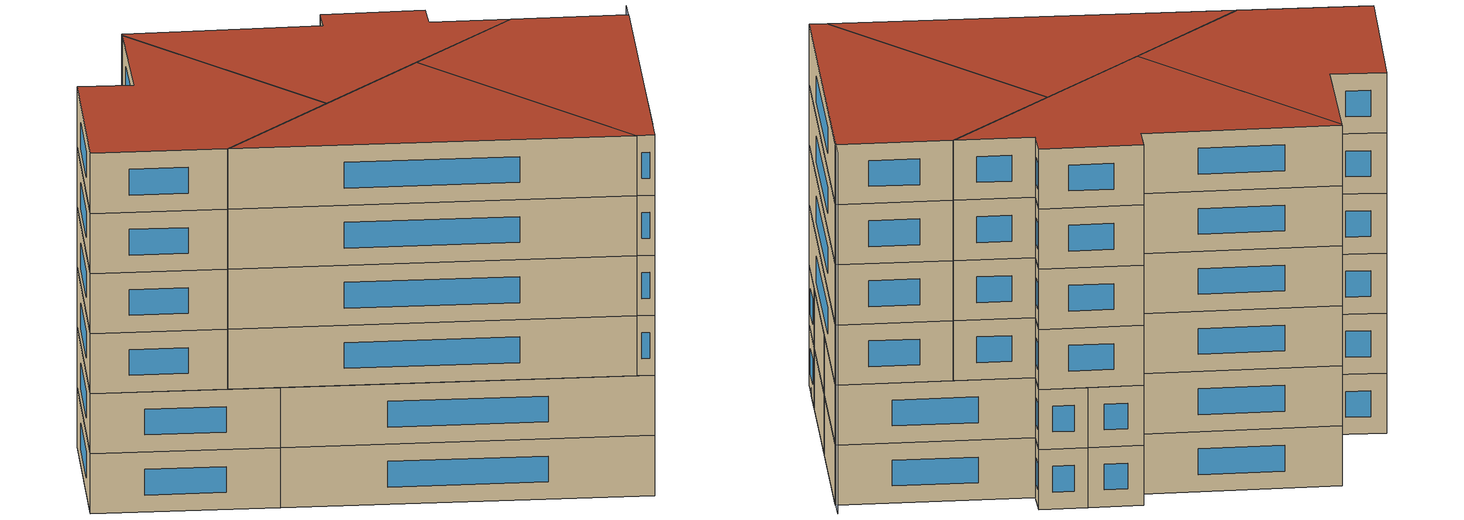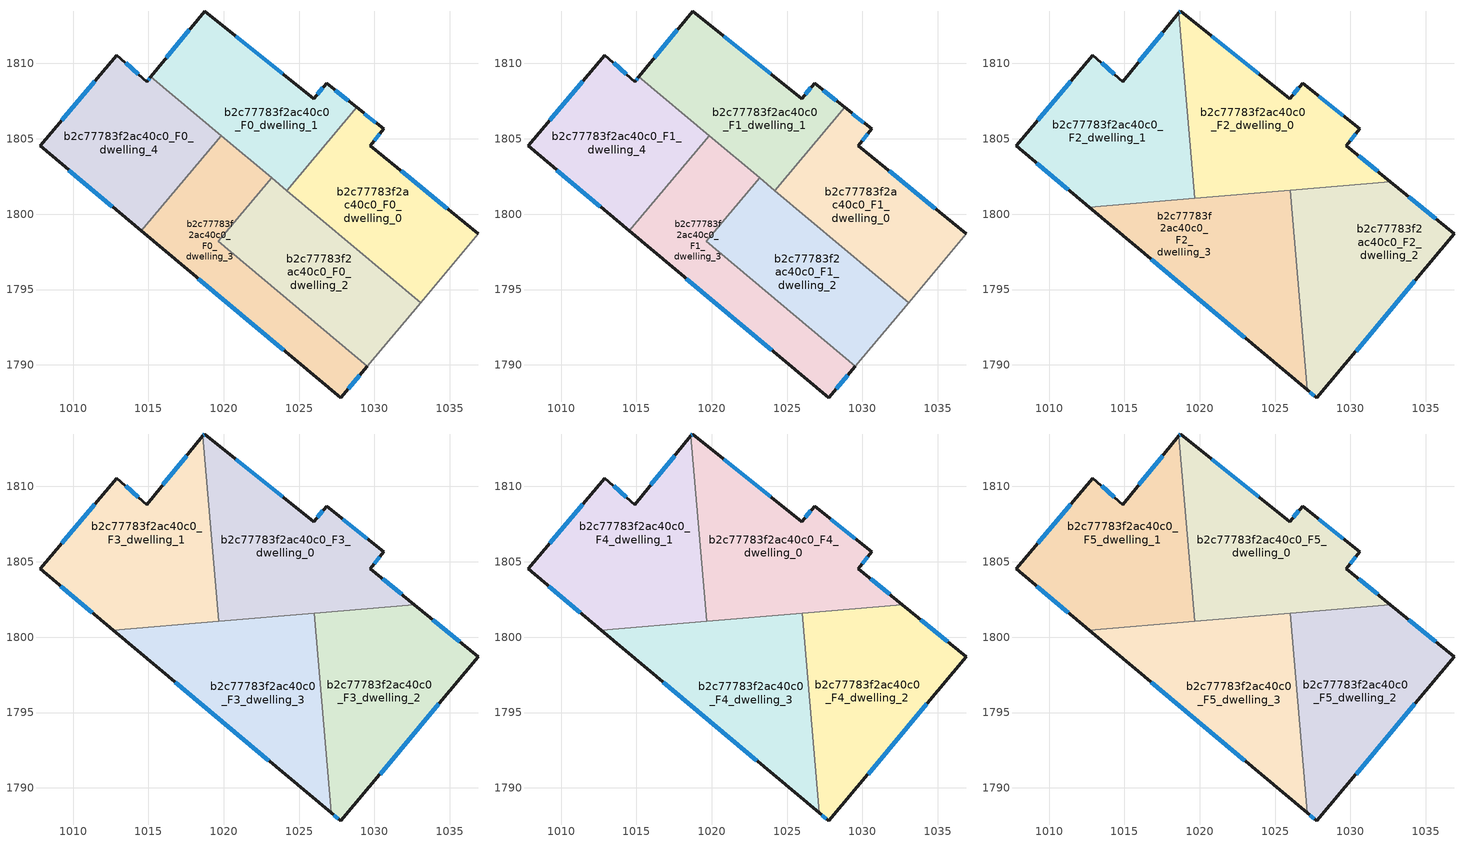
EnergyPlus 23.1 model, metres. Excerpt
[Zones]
b2c77783f2ac40c0_F0_dwelling_0
 floor ground (EU_floor_Construction): 1030.6,1805.66 1029.73,1804.55 1036.88,1798.69 1033.07,1794.13 1024.2,1801.57 1028.82,1807.09 z0
 wall outside (EU_wall_Construction): 1036.88,1798.69 1029.73,1804.55 1030.6,1805.66 1028.82,1807.09 z0:3
 wall adiabatic (EU_wall_Construction): 1033.07,1794.13 1036.88,1798.69 z0:3
 wall to b2c77783f2ac40c0_F0_dwelling_1 (EU_wall_Construction): 1028.82,1807.09 1024.2,1801.57 z0:3
 wall to b2c77783f2ac40c0_F0_dwelling_2 (EU_wall_Construction): 1024.2,1801.57 1033.07,1794.13 z0:3
 window (EU_Window_Construction): 1030.1,1806.07 1029.33,1806.68 / 1029.98,1804.87 1030.36,1805.34 / 1034.83,1800.36 1031.77,1802.87 z0.86:2.14
b2c77783f2ac40c0_F0_dwelling_1
 floor ground (EU_floor_Construction): 1026.82,1808.68 1028.82,1807.09 1024.2,1801.57 1015.17,1809.12 1018.73,1813.48 1025.98,1807.65 z0
 wall outside (EU_wall_Construction): 1028.82,1807.09 1026.82,1808.68 1025.98,1807.65 1018.73,1813.48 1015.17,1809.12 z0:3
 wall to b2c77783f2ac40c0_F0_dwelling_4 (EU_wall_Construction): 1015.17,1809.12 1019.84,1805.21 z0:3
 wall to b2c77783f2ac40c0_F0_dwelling_3 (EU_wall_Construction): 1019.84,1805.21 1023.17,1802.42 z0:3
 wall to b2c77783f2ac40c0_F0_dwelling_2 (EU_wall_Construction): 1023.17,1802.42 1024.2,1801.56 z0:3
 window (EU_Window_Construction): 1023.91,1809.32 1020.8,1811.82 / 1026.58,1808.39 1026.22,1807.94 / 1028.25,1807.54 1027.39,1808.22 / 1017.71,1812.24 1016.19,1810.37 z0.86:2.14
b2c77783f2ac40c0_F0_dwelling_2
 floor ground (EU_floor_Construction): 1033.07,1794.13 1029.53,1789.9 1019.63,1798.19 1023.17,1802.42 z0
 wall to b2c77783f2ac40c0_F0_dwelling_3 (EU_wall_Construction): 1023.17,1802.42 1019.63,1798.19 1029.53,1789.9 z0:3
 wall adiabatic (EU_wall_Construction): 1029.53,1789.9 1033.07,1794.13 z0:3
b2c77783f2ac40c0_F0_dwelling_3
 floor ground (EU_floor_Construction): 1023.17,1802.42 1019.63,1798.19 1029.53,1789.9 1027.78,1787.8 1014.54,1798.89 1019.84,1805.21 z0
 wall outside (EU_wall_Construction): 1014.54,1798.89 1027.78,1787.8 1029.53,1789.9 z0:3
 wall to b2c77783f2ac40c0_F0_dwelling_4 (EU_wall_Construction): 1019.84,1805.21 1014.54,1798.89 z0:3
 window (EU_Window_Construction): 1028.28,1788.4 1029.03,1789.3 / 1018.32,1795.72 1023.99,1790.97 z0.86:2.14
b2c77783f2ac40c0_F0_dwelling_4
 floor ground (EU_floor_Construction): 1015.17,1809.12 1019.84,1805.21 1014.54,1798.89 1007.81,1804.53 1012.91,1810.54 1014.91,1808.8 z0
 wall outside (EU_wall_Construction): 1015.17,1809.12 1014.91,1808.8 1012.91,1810.54 1007.81,1804.53 1014.54,1798.89 z0:3
 window (EU_Window_Construction): 1015.1,1809.03 1014.98,1808.89 / 1009.73,1802.91 1012.62,1800.5 / 1011.46,1808.82 1009.27,1806.24 / 1014.34,1809.3 1013.48,1810.04 z0.86:2.14
b2c77783f2ac40c0_F1_dwelling_0
 floor to b2c77783f2ac40c0_F0_dwelling_0 (EU_floor_Construction): 1030.6,1805.66 1029.73,1804.55 1036.88,1798.69 1033.07,1794.13 1024.2,1801.57 1028.82,1807.09 z3
 wall outside (EU_wall_Construction): 1036.88,1798.69 1029.73,1804.55 1030.6,1805.66 1028.82,1807.09 z3:6
 wall adiabatic (EU_wall_Construction): 1033.07,1794.13 1036.88,1798.69 z3:6
 wall to b2c77783f2ac40c0_F1_dwelling_1 (EU_wall_Construction): 1028.82,1807.09 1024.2,1801.57 z3:6
 wall to b2c77783f2ac40c0_F1_dwelling_2 (EU_wall_Construction): 1024.2,1801.57 1033.07,1794.13 z3:6
 window (EU_Window_Construction): 1030.1,1806.07 1029.33,1806.68 / 1029.98,1804.87 1030.36,1805.34 / 1034.83,1800.36 1031.77,1802.87 z3.86:5.14
b2c77783f2ac40c0_F1_dwelling_1
 floor to b2c77783f2ac40c0_F0_dwelling_1 (EU_floor_Construction): 1026.82,1808.68 1028.82,1807.09 1024.2,1801.57 1015.17,1809.12 1018.73,1813.48 1025.98,1807.65 z3
 wall outside (EU_wall_Construction): 1028.82,1807.09 1026.82,1808.68 1025.98,1807.65 1018.73,1813.48 1015.17,1809.12 z3:6
 wall to b2c77783f2ac40c0_F1_dwelling_4 (EU_wall_Construction): 1015.17,1809.12 1019.84,1805.21 z3:6
 wall to b2c77783f2ac40c0_F1_dwelling_3 (EU_wall_Construction): 1019.84,1805.21 1023.17,1802.42 z3:6
 wall to b2c77783f2ac40c0_F1_dwelling_2 (EU_wall_Construction): 1023.17,1802.42 1024.2,1801.56 z3:6
 window (EU_Window_Construction): 1023.91,1809.32 1020.8,1811.82 / 1026.58,1808.39 1026.22,1807.94 / 1028.25,1807.54 1027.39,1808.22 / 1017.71,1812.24 1016.19,1810.37 z3.86:5.14
b2c77783f2ac40c0_F1_dwelling_2
 floor to b2c77783f2ac40c0_F0_dwelling_2 (EU_floor_Construction): 1033.07,1794.13 1029.53,1789.9 1019.63,1798.19 1023.17,1802.42 z3
 wall to b2c77783f2ac40c0_F1_dwelling_3 (EU_wall_Construction): 1023.17,1802.42 1019.63,1798.19 1029.53,1789.9 z3:6
 wall adiabatic (EU_wall_Construction): 1029.53,1789.9 1033.07,1794.13 z3:6
b2c77783f2ac40c0_F1_dwelling_3
 floor to b2c77783f2ac40c0_F0_dwelling_3 (EU_floor_Construction): 1023.17,1802.42 1019.63,1798.19 1029.53,1789.9 1027.78,1787.8 1014.54,1798.89 1019.84,1805.21 z3
 wall outside (EU_wall_Construction): 1014.54,1798.89 1027.78,1787.8 1029.53,1789.9 z3:6
 wall to b2c77783f2ac40c0_F1_dwelling_4 (EU_wall_Construction): 1019.84,1805.21 1014.54,1798.89 z3:6
 window (EU_Window_Construction): 1028.28,1788.4 1029.03,1789.3 / 1018.32,1795.72 1023.99,1790.97 z3.86:5.14
b2c77783f2ac40c0_F1_dwelling_4
 floor to b2c77783f2ac40c0_F0_dwelling_4 (EU_floor_Construction): 1015.17,1809.12 1019.84,1805.21 1014.54,1798.89 1007.81,1804.53 1012.91,1810.54 1014.91,1808.8 z3
 wall outside (EU_wall_Construction): 1015.17,1809.12 1014.91,1808.8 1012.91,1810.54 1007.81,1804.53 1014.54,1798.89 z3:6
 window (EU_Window_Construction): 1015.1,1809.03 1014.98,1808.89 / 1009.73,1802.91 1012.62,1800.5 / 1011.46,1808.82 1009.27,1806.24 / 1014.34,1809.3 1013.48,1810.04 z3.86:5.14
b2c77783f2ac40c0_F2_dwelling_0
 floor to b2c77783f2ac40c0_F1_dwelling_1 (EU_floor_Construction): 1026.82,1808.68 1028.82,1807.09 1024.2,1801.57 1019.27,1805.69 1018.62,1813.35 1018.73,1813.48 1025.98,1807.65 z6
 floor to b2c77783f2ac40c0_F1_dwelling_0 (EU_floor_Construction): 1030.6,1805.66 1029.73,1804.55 1032.65,1802.15 1024.34,1801.45 1024.2,1801.57 1028.82,1807.09 z6
 floor to b2c77783f2ac40c0_F1_dwelling_4 (EU_floor_Construction): 1019.84,1805.21 1019.36,1804.64 1019.27,1805.69 z6
 floor to b2c77783f2ac40c0_F1_dwelling_2 (EU_floor_Construction): 1024.34,1801.45 1022.21,1801.27 1023.17,1802.42 z6
 floor to b2c77783f2ac40c0_F1_dwelling_3 (EU_floor_Construction): 1023.17,1802.42 1022.21,1801.27 1019.67,1801.05 1019.36,1804.64 1019.84,1805.21 z6
 wall outside (EU_wall_Construction): 1032.65,1802.15 1029.73,1804.55 1030.6,1805.66 1026.82,1808.68 1025.98,1807.65 1018.73,1813.48 1018.62,1813.36 z6:9
 wall to b2c77783f2ac40c0_F2_dwelling_1 (EU_wall_Construction): 1018.62,1813.36 1019.67,1801.05 z6:9
 wall to b2c77783f2ac40c0_F2_dwelling_2 (EU_wall_Construction): 1026.01,1801.59 1032.65,1802.15 z6:9
 wall to b2c77783f2ac40c0_F2_dwelling_3 (EU_wall_Construction): 1019.67,1801.05 1026.01,1801.59 z6:9
 window (EU_Window_Construction): 1018.7,1813.45 1018.65,1813.39 / 1023.91,1809.32 1020.8,1811.82 / 1026.58,1808.39 1026.22,1807.94 / 1029.52,1806.52 1027.9,1807.82 / 1029.98,1804.87 1030.36,1805.34 / 1031.82,1802.84 1030.57,1803.86 z6.86:8.14
b2c77783f2ac40c0_F2_dwelling_1
 floor to b2c77783f2ac40c0_F1_dwelling_4 (EU_floor_Construction): 1015.17,1809.12 1019.27,1805.69 1019.36,1804.64 1016.1,1800.75 1012.66,1800.46 1007.81,1804.53 1012.91,1810.54 1014.91,1808.8 z6
 floor to b2c77783f2ac40c0_F1_dwelling_1 (EU_floor_Construction): 1018.62,1813.35 1019.27,1805.69 1015.17,1809.12 z6
 floor to b2c77783f2ac40c0_F1_dwelling_3 (EU_floor_Construction): 1019.36,1804.64 1019.67,1801.05 1016.1,1800.75 z6
 wall outside (EU_wall_Construction): 1018.62,1813.36 1014.91,1808.8 1012.91,1810.54 1007.81,1804.53 1012.66,1800.46 z6:9
 wall to b2c77783f2ac40c0_F2_dwelling_3 (EU_wall_Construction): 1012.66,1800.46 1019.67,1801.05 z6:9
 window (EU_Window_Construction): 1014.34,1809.3 1013.48,1810.04 / 1017.56,1812.05 1015.97,1810.1 / 1009.19,1803.36 1011.28,1801.62 / 1011.46,1808.82 1009.27,1806.24 z6.86:8.14
b2c77783f2ac40c0_F2_dwelling_2
 floor to b2c77783f2ac40c0_F1_dwelling_0 (EU_floor_Construction): 1036.88,1798.69 1033.07,1794.13 1026.15,1799.93 1026.01,1801.59 1032.65,1802.15 z6
 floor to b2c77783f2ac40c0_F1_dwelling_2 (EU_floor_Construction): 1033.07,1794.13 1029.53,1789.9 1026.81,1792.18 1026.15,1799.93 z6
 floor to b2c77783f2ac40c0_F1_dwelling_3 (EU_floor_Construction): 1029.53,1789.9 1027.78,1787.8 1027.13,1788.34 1026.81,1792.18 z6
 wall outside (EU_wall_Construction): 1027.13,1788.34 1027.78,1787.8 1036.88,1798.69 1032.65,1802.15 z6:9
 wall to b2c77783f2ac40c0_F2_dwelling_3 (EU_wall_Construction): 1026.01,1801.59 1027.13,1788.34 z6:9
 window (EU_Window_Construction): 1035.67,1799.68 1033.86,1801.16 / 1030.38,1790.91 1034.28,1795.58 / 1027.32,1788.19 1027.59,1787.96 z6.86:8.14
b2c77783f2ac40c0_F2_dwelling_3
 floor to b2c77783f2ac40c0_F1_dwelling_2 (EU_floor_Construction): 1026.15,1799.93 1026.81,1792.18 1019.63,1798.19 1022.21,1801.27 1024.34,1801.45 z6
 floor to b2c77783f2ac40c0_F1_dwelling_3 (EU_floor_Construction): 1022.21,1801.27 1019.63,1798.19 1026.81,1792.18 1027.13,1788.34 1014.54,1798.89 1016.1,1800.75 z6
 floor to b2c77783f2ac40c0_F1_dwelling_4 (EU_floor_Construction): 1016.1,1800.75 1014.54,1798.89 1012.66,1800.46 z6
 floor to b2c77783f2ac40c0_F1_dwelling_0 (EU_floor_Construction): 1026.01,1801.59 1026.15,1799.93 1024.34,1801.45 z6
 wall outside (EU_wall_Construction): 1012.66,1800.46 1027.13,1788.34 z6:9
 window (EU_Window_Construction): 1016.8,1797 1023,1791.8 z6.86:8.14
b2c77783f2ac40c0_F3_dwelling_0
 floor to b2c77783f2ac40c0_F2_dwelling_0 (EU_floor_Construction): 1026.82,1808.68 1030.6,1805.66 1029.73,1804.55 1032.65,1802.15 1019.67,1801.05 1018.62,1813.36 1018.73,1813.48 1025.98,1807.65 z9
 wall outside (EU_wall_Construction): 1032.65,1802.15 1029.73,1804.55 1030.6,1805.66 1026.82,1808.68 1025.98,1807.65 1018.73,1813.48 1018.62,1813.36 z9:12
 wall to b2c77783f2ac40c0_F3_dwelling_1 (EU_wall_Construction): 1018.62,1813.36 1019.67,1801.05 z9:12
 wall to b2c77783f2ac40c0_F3_dwelling_2 (EU_wall_Construction): 1026.01,1801.59 1032.65,1802.15 z9:12
 wall to b2c77783f2ac40c0_F3_dwelling_3 (EU_wall_Construction): 1019.67,1801.05 1026.01,1801.59 z9:12
 window (EU_Window_Construction): 1018.7,1813.45 1018.65,1813.39 / 1023.91,1809.32 1020.8,1811.82 / 1026.58,1808.39 1026.22,1807.94 / 1029.52,1806.52 1027.9,1807.82 / 1029.98,1804.87 1030.36,1805.34 / 1031.82,1802.84 1030.57,1803.86 z9.86:11.14
b2c77783f2ac40c0_F3_dwelling_1
 floor to b2c77783f2ac40c0_F2_dwelling_1 (EU_floor_Construction): 1018.62,1813.36 1019.67,1801.05 1012.66,1800.46 1007.81,1804.53 1012.91,1810.54 1014.91,1808.8 z9
 wall outside (EU_wall_Construction): 1018.62,1813.36 1014.91,1808.8 1012.91,1810.54 1007.81,1804.53 1012.66,1800.46 z9:12
 wall to b2c77783f2ac40c0_F3_dwelling_3 (EU_wall_Construction): 1012.66,1800.46 1019.67,1801.05 z9:12
 window (EU_Window_Construction): 1014.34,1809.3 1013.48,1810.04 / 1017.56,1812.05 1015.97,1810.1 / 1009.19,1803.36 1011.28,1801.62 / 1011.46,1808.82 1009.27,1806.24 z9.86:11.14
b2c77783f2ac40c0_F3_dwelling_2
 floor to b2c77783f2ac40c0_F2_dwelling_2 (EU_floor_Construction): 1036.88,1798.69 1027.78,1787.8 1027.13,1788.34 1026.01,1801.59 1032.65,1802.15 z9
 wall outside (EU_wall_Construction): 1027.13,1788.34 1027.78,1787.8 1036.88,1798.69 1032.65,1802.15 z9:12
 wall to b2c77783f2ac40c0_F3_dwelling_3 (EU_wall_Construction): 1026.01,1801.59 1027.13,1788.34 z9:12
 window (EU_Window_Construction): 1035.67,1799.68 1033.86,1801.16 / 1030.38,1790.91 1034.28,1795.58 / 1027.32,1788.19 1027.59,1787.96 z9.86:11.14
b2c77783f2ac40c0_F3_dwelling_3
 floor to b2c77783f2ac40c0_F2_dwelling_3 (EU_floor_Construction): 1026.01,1801.59 1027.13,1788.34 1012.66,1800.46 z9
 wall outside (EU_wall_Construction): 1012.66,1800.46 1027.13,1788.34 z9:12
 window (EU_Window_Construction): 1016.8,1797 1023,1791.8 z9.86:11.14
b2c77783f2ac40c0_F4_dwelling_0
 floor to b2c77783f2ac40c0_F3_dwelling_0 (EU_floor_Construction): 1026.82,1808.68 1030.6,1805.66 1029.73,1804.55 1032.65,1802.15 1019.67,1801.05 1018.62,1813.36 1018.73,1813.48 1025.98,1807.65 z12
 wall outside (EU_wall_Construction): 1032.65,1802.15 1029.73,1804.55 1030.6,1805.66 1026.82,1808.68 1025.98,1807.65 1018.73,1813.48 1018.62,1813.36 z12:15
 wall to b2c77783f2ac40c0_F4_dwelling_1 (EU_wall_Construction): 1018.62,1813.36 1019.67,1801.05 z12:15
 wall to b2c77783f2ac40c0_F4_dwelling_2 (EU_wall_Construction): 1026.01,1801.59 1032.65,1802.15 z12:15
 wall to b2c77783f2ac40c0_F4_dwelling_3 (EU_wall_Construction): 1019.67,1801.05 1026.01,1801.59 z12:15
 window (EU_Window_Construction): 1018.7,1813.45 1018.65,1813.39 / 1023.91,1809.32 1020.8,1811.82 / 1026.58,1808.39 1026.22,1807.94 / 1029.52,1806.52 1027.9,1807.82 / 1029.98,1804.87 1030.36,1805.34 / 1031.82,1802.84 1030.57,1803.86 z12.86:14.14
b2c77783f2ac40c0_F4_dwelling_1
 floor to b2c77783f2ac40c0_F3_dwelling_1 (EU_floor_Construction): 1018.62,1813.36 1019.67,1801.05 1012.66,1800.46 1007.81,1804.53 1012.91,1810.54 1014.91,1808.8 z12
 wall outside (EU_wall_Construction): 1018.62,1813.36 1014.91,1808.8 1012.91,1810.54 1007.81,1804.53 1012.66,1800.46 z12:15
 wall to b2c77783f2ac40c0_F4_dwelling_3 (EU_wall_Construction): 1012.66,1800.46 1019.67,1801.05 z12:15
 window (EU_Window_Construction): 1014.34,1809.3 1013.48,1810.04 / 1017.56,1812.05 1015.97,1810.1 / 1009.19,1803.36 1011.28,1801.62 / 1011.46,1808.82 1009.27,1806.24 z12.86:14.14
b2c77783f2ac40c0_F4_dwelling_2
 floor to b2c77783f2ac40c0_F3_dwelling_2 (EU_floor_Construction): 1036.88,1798.69 1027.78,1787.8 1027.13,1788.34 1026.01,1801.59 1032.65,1802.15 z12
 wall outside (EU_wall_Construction): 1027.13,1788.34 1027.78,1787.8 1036.88,1798.69 1032.65,1802.15 z12:15
 wall to b2c77783f2ac40c0_F4_dwelling_3 (EU_wall_Construction): 1026.01,1801.59 1027.13,1788.34 z12:15
 window (EU_Window_Construction): 1035.67,1799.68 1033.86,1801.16 / 1030.38,1790.91 1034.28,1795.58 / 1027.32,1788.19 1027.59,1787.96 z12.86:14.14
b2c77783f2ac40c0_F4_dwelling_3
 floor to b2c77783f2ac40c0_F3_dwelling_3 (EU_floor_Construction): 1026.01,1801.59 1027.13,1788.34 1012.66,1800.46 z12
 wall outside (EU_wall_Construction): 1012.66,1800.46 1027.13,1788.34 z12:15
 window (EU_Window_Construction): 1016.8,1797 1023,1791.8 z12.86:14.14
b2c77783f2ac40c0_F5_dwelling_0
 floor to b2c77783f2ac40c0_F4_dwelling_0 (EU_floor_Construction): 1026.82,1808.68 1030.6,1805.66 1029.73,1804.55 1032.65,1802.15 1019.67,1801.05 1018.62,1813.36 1018.73,1813.48 1025.98,1807.65 z15
 wall outside (EU_wall_Construction): 1032.65,1802.15 1029.73,1804.55 1030.6,1805.66 1026.82,1808.68 1025.98,1807.65 1018.73,1813.48 1018.62,1813.36 z15:18
 wall to b2c77783f2ac40c0_F5_dwelling_1 (EU_wall_Construction): 1018.62,1813.36 1019.67,1801.05 z15:18
 wall to b2c77783f2ac40c0_F5_dwelling_2 (EU_wall_Construction): 1026.01,1801.59 1032.65,1802.15 z15:18
 wall to b2c77783f2ac40c0_F5_dwelling_3 (EU_wall_Construction): 1019.67,1801.05 1026.01,1801.59 z15:18
 window (EU_Window_Construction): 1018.7,1813.45 1018.65,1813.39 / 1023.91,1809.32 1020.8,1811.82 / 1026.58,1808.39 1026.22,1807.94 / 1029.52,1806.52 1027.9,1807.82 / 1029.98,1804.87 1030.36,1805.34 / 1031.82,1802.84 1030.57,1803.86 z15.86:17.14
 roof outside (EU_roof_Construction): 1032.65,1802.15 1029.73,1804.55 1030.6,1805.66 1026.82,1808.68 1025.98,1807.65 1018.73,1813.48 1018.62,1813.36 1019.67,1801.05 z18
b2c77783f2ac40c0_F5_dwelling_1
 floor to b2c77783f2ac40c0_F4_dwelling_1 (EU_floor_Construction): 1018.62,1813.36 1019.67,1801.05 1012.66,1800.46 1007.81,1804.53 1012.91,1810.54 1014.91,1808.8 z15
 wall outside (EU_wall_Construction): 1018.62,1813.36 1014.91,1808.8 1012.91,1810.54 1007.81,1804.53 1012.66,1800.46 z15:18
 wall to b2c77783f2ac40c0_F5_dwelling_3 (EU_wall_Construction): 1012.66,1800.46 1019.67,1801.05 z15:18
 window (EU_Window_Construction): 1014.34,1809.3 1013.48,1810.04 / 1017.56,1812.05 1015.97,1810.1 / 1009.19,1803.36 1011.28,1801.62 / 1011.46,1808.82 1009.27,1806.24 z15.86:17.14
 roof outside (EU_roof_Construction): 1019.67,1801.05 1018.62,1813.36 1014.91,1808.8 1012.91,1810.54 1007.81,1804.53 1012.66,1800.46 z18
b2c77783f2ac40c0_F5_dwelling_2
 floor to b2c77783f2ac40c0_F4_dwelling_2 (EU_floor_Construction): 1036.88,1798.69 1027.78,1787.8 1027.13,1788.34 1026.01,1801.59 1032.65,1802.15 z15
 wall outside (EU_wall_Construction): 1027.13,1788.34 1027.78,1787.8 1036.88,1798.69 1032.65,1802.15 z15:18
 wall to b2c77783f2ac40c0_F5_dwelling_3 (EU_wall_Construction): 1026.01,1801.59 1027.13,1788.34 z15:18
 window (EU_Window_Construction): 1035.67,1799.68 1033.86,1801.16 / 1030.38,1790.91 1034.28,1795.58 / 1027.32,1788.19 1027.59,1787.96 z15.86:17.14
 roof outside (EU_roof_Construction): 1027.78,1787.8 1036.88,1798.69 1032.65,1802.15 1026.01,1801.59 1027.13,1788.34 z18
b2c77783f2ac40c0_F5_dwelling_3
 floor to b2c77783f2ac40c0_F4_dwelling_3 (EU_floor_Construction): 1026.01,1801.59 1027.13,1788.34 1012.66,1800.46 z15
 wall outside (EU_wall_Construction): 1012.66,1800.46 1027.13,1788.34 z15:18
 window (EU_Window_Construction): 1016.8,1797 1023,1791.8 z15.86:17.14
 roof outside (EU_roof_Construction): 1027.13,1788.34 1026.01,1801.59 1012.66,1800.46 z18
shading: 1028.6,1788.79 1037.52,1799.5 z0:18
[Building]
EU S2 Campaign: North Axis=0; Terrain=City; Solar Distribution=FullExterior
[Site:Location]
Helsinki-Vantaa.AP: Latitude=60.317; Longitude=24.963; Time Zone=2; Elevation=54.6
[SizingPeriod:WeatherFileDays]
AnnualSizingPeriod: Begin Month=1; Begin Day of Month=1; End Month=12; End Day of Month=31; Day of Week for Start Day=Monday; Use Weather File Daylight Saving Period=No; Use Weather File Rain and Snow Indicators=No
[MATERIAL]
EU_InternalMass_Material: Roughness=MediumRough; Thickness=0.1; Conductivity=1; Density=1800; Specific Heat=900; Thermal Absorptance=0.9; Solar Absorptance=0.7; Visible Absorptance=0.7
[MATERIAL:NOMASS] Roughness=MediumRough; Thermal Absorptance=0.9; Solar Absorptance=0.7; Visible Absorptance=0.7
Name | Thermal Resistance
EU_wall_NoMass | 1.10183
EU_roof_NoMass; EU_floor_NoMass | 1.70606
[WINDOWMATERIAL:SIMPLEGLAZINGSYSTEM]
EU_Window_SimpleGlazing: UFactor=3.11035; Solar Heat Gain Coefficient=0.8; Visible Transmittance=0.8
[CONSTRUCTION]
EU_wall_Construction: EU_wall_NoMass
EU_roof_Construction: EU_roof_NoMass
EU_floor_Construction: EU_floor_NoMass
EU_Window_Construction: EU_Window_SimpleGlazing
EU_InternalMass_Construction: EU_InternalMass_Material
[ZONE] Type=1; Multiplier=1; Ceiling Height=autocalculate; Floor Area=autocalculate; Part of Total Floor Area=Yes
Name | Volume
b2c77783f2ac40c0_F0_dwelling_0; b2c77783f2ac40c0_F1_dwelling_0 | 213.68
b2c77783f2ac40c0_F2_dwelling_0; b2c77783f2ac40c0_F3_dwelling_0; b2c77783f2ac40c0_F4_dwelling_0; b2c77783f2ac40c0_F5_dwelling_0 | 267.099
b2c77783f2ac40c0_F0_dwelling_1; b2c77783f2ac40c0_F1_dwelling_1 | 213.669
b2c77783f2ac40c0_F2_dwelling_1; b2c77783f2ac40c0_F3_dwelling_1; b2c77783f2ac40c0_F4_dwelling_1; b2c77783f2ac40c0_F5_dwelling_1 | 267.095
b2c77783f2ac40c0_F0_dwelling_2; b2c77783f2ac40c0_F1_dwelling_2 | 213.684
b2c77783f2ac40c0_F2_dwelling_2; b2c77783f2ac40c0_F3_dwelling_2; b2c77783f2ac40c0_F4_dwelling_2; b2c77783f2ac40c0_F5_dwelling_2 | 267.075
b2c77783f2ac40c0_F0_dwelling_3; b2c77783f2ac40c0_F1_dwelling_3 | 213.668
b2c77783f2ac40c0_F2_dwelling_3; b2c77783f2ac40c0_F3_dwelling_3; b2c77783f2ac40c0_F4_dwelling_3; b2c77783f2ac40c0_F5_dwelling_3 | 267.102
b2c77783f2ac40c0_F0_dwelling_4; b2c77783f2ac40c0_F1_dwelling_4 | 213.688
[INTERNALMASS] Construction=EU_InternalMass_Construction
Name | Zone or ZoneList | Surface Area
b2c77783f2ac40c0_F0_dwelling_0_EU_InternalMass | b2c77783f2ac40c0_F0_dwelling_0 | 71.226
b2c77783f2ac40c0_F0_dwelling_1_EU_InternalMass | b2c77783f2ac40c0_F0_dwelling_1 | 71.2236
b2c77783f2ac40c0_F0_dwelling_2_EU_InternalMass | b2c77783f2ac40c0_F0_dwelling_2 | 71.2289
b2c77783f2ac40c0_F0_dwelling_3_EU_InternalMass | b2c77783f2ac40c0_F0_dwelling_3 | 71.2226
b2c77783f2ac40c0_F0_dwelling_4_EU_InternalMass | b2c77783f2ac40c0_F0_dwelling_4 | 71.2303
b2c77783f2ac40c0_F1_dwelling_0_EU_InternalMass | b2c77783f2ac40c0_F1_dwelling_0 | 71.226
b2c77783f2ac40c0_F1_dwelling_1_EU_InternalMass | b2c77783f2ac40c0_F1_dwelling_1 | 71.2236
b2c77783f2ac40c0_F1_dwelling_2_EU_InternalMass | b2c77783f2ac40c0_F1_dwelling_2 | 71.2289
b2c77783f2ac40c0_F1_dwelling_3_EU_InternalMass | b2c77783f2ac40c0_F1_dwelling_3 | 71.2226
b2c77783f2ac40c0_F1_dwelling_4_EU_InternalMass | b2c77783f2ac40c0_F1_dwelling_4 | 71.2303
b2c77783f2ac40c0_F2_dwelling_0_EU_InternalMass | b2c77783f2ac40c0_F2_dwelling_0 | 89.0329
b2c77783f2ac40c0_F2_dwelling_1_EU_InternalMass | b2c77783f2ac40c0_F2_dwelling_1 | 89.0323
b2c77783f2ac40c0_F2_dwelling_2_EU_InternalMass | b2c77783f2ac40c0_F2_dwelling_2 | 89.0248
b2c77783f2ac40c0_F2_dwelling_3_EU_InternalMass | b2c77783f2ac40c0_F2_dwelling_3 | 89.0341
b2c77783f2ac40c0_F3_dwelling_0_EU_InternalMass | b2c77783f2ac40c0_F3_dwelling_0 | 89.0329
b2c77783f2ac40c0_F3_dwelling_1_EU_InternalMass | b2c77783f2ac40c0_F3_dwelling_1 | 89.0323
b2c77783f2ac40c0_F3_dwelling_2_EU_InternalMass | b2c77783f2ac40c0_F3_dwelling_2 | 89.0248
b2c77783f2ac40c0_F3_dwelling_3_EU_InternalMass | b2c77783f2ac40c0_F3_dwelling_3 | 89.0341
b2c77783f2ac40c0_F4_dwelling_0_EU_InternalMass | b2c77783f2ac40c0_F4_dwelling_0 | 89.0329
b2c77783f2ac40c0_F4_dwelling_1_EU_InternalMass | b2c77783f2ac40c0_F4_dwelling_1 | 89.0323
b2c77783f2ac40c0_F4_dwelling_2_EU_InternalMass | b2c77783f2ac40c0_F4_dwelling_2 | 89.0248
b2c77783f2ac40c0_F4_dwelling_3_EU_InternalMass | b2c77783f2ac40c0_F4_dwelling_3 | 89.0341
b2c77783f2ac40c0_F5_dwelling_0_EU_InternalMass | b2c77783f2ac40c0_F5_dwelling_0 | 89.0329
b2c77783f2ac40c0_F5_dwelling_1_EU_InternalMass | b2c77783f2ac40c0_F5_dwelling_1 | 89.0323
b2c77783f2ac40c0_F5_dwelling_2_EU_InternalMass | b2c77783f2ac40c0_F5_dwelling_2 | 89.0248
b2c77783f2ac40c0_F5_dwelling_3_EU_InternalMass | b2c77783f2ac40c0_F5_dwelling_3 | 89.0341
[OTHEREQUIPMENT] Fuel Type=Electricity; Design Level Calculation Method=Watts/Area; Power per Zone Floor Area=1; Fraction Latent=0; Fraction Radiant=0; Fraction Lost=0; Carbon Dioxide Generation Rate=0; EndUse Subcategory=EU_Step8_InternalGains
Name | Zone or ZoneList or Space or SpaceList | Schedule
EU_Step8_InternalGain_b2c77783f2ac40c0_F0_dwelling_0_f000 | b2c77783f2ac40c0_F0_dwelling_0 | EU_Step8_GainSchedule_b2c77783f2ac40c0_F0_dwelling_0_f000
EU_Step8_InternalGain_b2c77783f2ac40c0_F0_dwelling_1_f000 | b2c77783f2ac40c0_F0_dwelling_1 | EU_Step8_GainSchedule_b2c77783f2ac40c0_F0_dwelling_1_f000
EU_Step8_InternalGain_b2c77783f2ac40c0_F0_dwelling_2_f000 | b2c77783f2ac40c0_F0_dwelling_2 | EU_Step8_GainSchedule_b2c77783f2ac40c0_F0_dwelling_2_f000
EU_Step8_InternalGain_b2c77783f2ac40c0_F0_dwelling_3_f000 | b2c77783f2ac40c0_F0_dwelling_3 | EU_Step8_GainSchedule_b2c77783f2ac40c0_F0_dwelling_3_f000
EU_Step8_InternalGain_b2c77783f2ac40c0_F0_dwelling_4_f000 | b2c77783f2ac40c0_F0_dwelling_4 | EU_Step8_GainSchedule_b2c77783f2ac40c0_F0_dwelling_4_f000
EU_Step8_InternalGain_b2c77783f2ac40c0_F1_dwelling_0_f000 | b2c77783f2ac40c0_F1_dwelling_0 | EU_Step8_GainSchedule_b2c77783f2ac40c0_F1_dwelling_0_f000
EU_Step8_InternalGain_b2c77783f2ac40c0_F1_dwelling_1_f000 | b2c77783f2ac40c0_F1_dwelling_1 | EU_Step8_GainSchedule_b2c77783f2ac40c0_F1_dwelling_1_f000
EU_Step8_InternalGain_b2c77783f2ac40c0_F1_dwelling_2_f000 | b2c77783f2ac40c0_F1_dwelling_2 | EU_Step8_GainSchedule_b2c77783f2ac40c0_F1_dwelling_2_f000
EU_Step8_InternalGain_b2c77783f2ac40c0_F1_dwelling_3_f000 | b2c77783f2ac40c0_F1_dwelling_3 | EU_Step8_GainSchedule_b2c77783f2ac40c0_F1_dwelling_3_f000
EU_Step8_InternalGain_b2c77783f2ac40c0_F1_dwelling_4_f000 | b2c77783f2ac40c0_F1_dwelling_4 | EU_Step8_GainSchedule_b2c77783f2ac40c0_F1_dwelling_4_f000
EU_Step8_InternalGain_b2c77783f2ac40c0_F2_dwelling_0_f000 | b2c77783f2ac40c0_F2_dwelling_0 | EU_Step8_GainSchedule_b2c77783f2ac40c0_F2_dwelling_0_f000
EU_Step8_InternalGain_b2c77783f2ac40c0_F2_dwelling_1_f000 | b2c77783f2ac40c0_F2_dwelling_1 | EU_Step8_GainSchedule_b2c77783f2ac40c0_F2_dwelling_1_f000
EU_Step8_InternalGain_b2c77783f2ac40c0_F2_dwelling_2_f000 | b2c77783f2ac40c0_F2_dwelling_2 | EU_Step8_GainSchedule_b2c77783f2ac40c0_F2_dwelling_2_f000
EU_Step8_InternalGain_b2c77783f2ac40c0_F2_dwelling_3_f000 | b2c77783f2ac40c0_F2_dwelling_3 | EU_Step8_GainSchedule_b2c77783f2ac40c0_F2_dwelling_3_f000
EU_Step8_InternalGain_b2c77783f2ac40c0_F3_dwelling_0_f000 | b2c77783f2ac40c0_F3_dwelling_0 | EU_Step8_GainSchedule_b2c77783f2ac40c0_F3_dwelling_0_f000
EU_Step8_InternalGain_b2c77783f2ac40c0_F3_dwelling_1_f000 | b2c77783f2ac40c0_F3_dwelling_1 | EU_Step8_GainSchedule_b2c77783f2ac40c0_F3_dwelling_1_f000
EU_Step8_InternalGain_b2c77783f2ac40c0_F3_dwelling_2_f000 | b2c77783f2ac40c0_F3_dwelling_2 | EU_Step8_GainSchedule_b2c77783f2ac40c0_F3_dwelling_2_f000
EU_Step8_InternalGain_b2c77783f2ac40c0_F3_dwelling_3_f000 | b2c77783f2ac40c0_F3_dwelling_3 | EU_Step8_GainSchedule_b2c77783f2ac40c0_F3_dwelling_3_f000
EU_Step8_InternalGain_b2c77783f2ac40c0_F4_dwelling_0_f000 | b2c77783f2ac40c0_F4_dwelling_0 | EU_Step8_GainSchedule_b2c77783f2ac40c0_F4_dwelling_0_f000
EU_Step8_InternalGain_b2c77783f2ac40c0_F4_dwelling_1_f000 | b2c77783f2ac40c0_F4_dwelling_1 | EU_Step8_GainSchedule_b2c77783f2ac40c0_F4_dwelling_1_f000
EU_Step8_InternalGain_b2c77783f2ac40c0_F4_dwelling_2_f000 | b2c77783f2ac40c0_F4_dwelling_2 | EU_Step8_GainSchedule_b2c77783f2ac40c0_F4_dwelling_2_f000
EU_Step8_InternalGain_b2c77783f2ac40c0_F4_dwelling_3_f000 | b2c77783f2ac40c0_F4_dwelling_3 | EU_Step8_GainSchedule_b2c77783f2ac40c0_F4_dwelling_3_f000
EU_Step8_InternalGain_b2c77783f2ac40c0_F5_dwelling_0_f000 | b2c77783f2ac40c0_F5_dwelling_0 | EU_Step8_GainSchedule_b2c77783f2ac40c0_F5_dwelling_0_f000
EU_Step8_InternalGain_b2c77783f2ac40c0_F5_dwelling_1_f000 | b2c77783f2ac40c0_F5_dwelling_1 | EU_Step8_GainSchedule_b2c77783f2ac40c0_F5_dwelling_1_f000
EU_Step8_InternalGain_b2c77783f2ac40c0_F5_dwelling_2_f000 | b2c77783f2ac40c0_F5_dwelling_2 | EU_Step8_GainSchedule_b2c77783f2ac40c0_F5_dwelling_2_f000
EU_Step8_InternalGain_b2c77783f2ac40c0_F5_dwelling_3_f000 | b2c77783f2ac40c0_F5_dwelling_3 | EU_Step8_GainSchedule_b2c77783f2ac40c0_F5_dwelling_3_f000
[ZONEVENTILATION:DESIGNFLOWRATE] Schedule=EU_AlwaysOn; Design Flow Rate Calculation Method=AirChanges/Hour; Air Changes per Hour=0.756316; Ventilation Type=Natural; Fan Pressure Rise=0; Fan Total Efficiency=1; Constant Term Coefficient=1; Temperature Term Coefficient=0; Velocity Term Coefficient=0; Velocity Squared Term Coefficient=0; Minimum Indoor Temperature=-100; Maximum Indoor Temperature=100; Delta Temperature=-100; Minimum Outdoor Temperature=-100; Maximum Outdoor Temperature=100; Maximum Wind Speed=40
Name | Zone or ZoneList or Space or SpaceList
EU_ConstantAir_b2c77783f2ac40c0_F0_dwelling_0 | b2c77783f2ac40c0_F0_dwelling_0
EU_ConstantAir_b2c77783f2ac40c0_F0_dwelling_1 | b2c77783f2ac40c0_F0_dwelling_1
EU_ConstantAir_b2c77783f2ac40c0_F0_dwelling_2 | b2c77783f2ac40c0_F0_dwelling_2
EU_ConstantAir_b2c77783f2ac40c0_F0_dwelling_3 | b2c77783f2ac40c0_F0_dwelling_3
EU_ConstantAir_b2c77783f2ac40c0_F0_dwelling_4 | b2c77783f2ac40c0_F0_dwelling_4
EU_ConstantAir_b2c77783f2ac40c0_F1_dwelling_0 | b2c77783f2ac40c0_F1_dwelling_0
EU_ConstantAir_b2c77783f2ac40c0_F1_dwelling_1 | b2c77783f2ac40c0_F1_dwelling_1
EU_ConstantAir_b2c77783f2ac40c0_F1_dwelling_2 | b2c77783f2ac40c0_F1_dwelling_2
EU_ConstantAir_b2c77783f2ac40c0_F1_dwelling_3 | b2c77783f2ac40c0_F1_dwelling_3
EU_ConstantAir_b2c77783f2ac40c0_F1_dwelling_4 | b2c77783f2ac40c0_F1_dwelling_4
EU_ConstantAir_b2c77783f2ac40c0_F2_dwelling_0 | b2c77783f2ac40c0_F2_dwelling_0
EU_ConstantAir_b2c77783f2ac40c0_F2_dwelling_1 | b2c77783f2ac40c0_F2_dwelling_1
EU_ConstantAir_b2c77783f2ac40c0_F2_dwelling_2 | b2c77783f2ac40c0_F2_dwelling_2
EU_ConstantAir_b2c77783f2ac40c0_F2_dwelling_3 | b2c77783f2ac40c0_F2_dwelling_3
EU_ConstantAir_b2c77783f2ac40c0_F3_dwelling_0 | b2c77783f2ac40c0_F3_dwelling_0
EU_ConstantAir_b2c77783f2ac40c0_F3_dwelling_1 | b2c77783f2ac40c0_F3_dwelling_1
EU_ConstantAir_b2c77783f2ac40c0_F3_dwelling_2 | b2c77783f2ac40c0_F3_dwelling_2
EU_ConstantAir_b2c77783f2ac40c0_F3_dwelling_3 | b2c77783f2ac40c0_F3_dwelling_3
EU_ConstantAir_b2c77783f2ac40c0_F4_dwelling_0 | b2c77783f2ac40c0_F4_dwelling_0
EU_ConstantAir_b2c77783f2ac40c0_F4_dwelling_1 | b2c77783f2ac40c0_F4_dwelling_1
EU_ConstantAir_b2c77783f2ac40c0_F4_dwelling_2 | b2c77783f2ac40c0_F4_dwelling_2
EU_ConstantAir_b2c77783f2ac40c0_F4_dwelling_3 | b2c77783f2ac40c0_F4_dwelling_3
EU_ConstantAir_b2c77783f2ac40c0_F5_dwelling_0 | b2c77783f2ac40c0_F5_dwelling_0
EU_ConstantAir_b2c77783f2ac40c0_F5_dwelling_1 | b2c77783f2ac40c0_F5_dwelling_1
EU_ConstantAir_b2c77783f2ac40c0_F5_dwelling_2 | b2c77783f2ac40c0_F5_dwelling_2
EU_ConstantAir_b2c77783f2ac40c0_F5_dwelling_3 | b2c77783f2ac40c0_F5_dwelling_3
[HVACTEMPLATE:THERMOSTAT] Constant Heating Setpoint=20; Constant Cooling Setpoint=50
EU_HeatOnly_b2c77783f2ac40c0_F0_dwelling_0; EU_HeatOnly_b2c77783f2ac40c0_F0_dwelling_1; EU_HeatOnly_b2c77783f2ac40c0_F0_dwelling_2; EU_HeatOnly_b2c77783f2ac40c0_F0_dwelling_3; EU_HeatOnly_b2c77783f2ac40c0_F0_dwelling_4; EU_HeatOnly_b2c77783f2ac40c0_F1_dwelling_0; EU_HeatOnly_b2c77783f2ac40c0_F1_dwelling_1; EU_HeatOnly_b2c77783f2ac40c0_F1_dwelling_2; EU_HeatOnly_b2c77783f2ac40c0_F1_dwelling_3; EU_HeatOnly_b2c77783f2ac40c0_F1_dwelling_4; EU_HeatOnly_b2c77783f2ac40c0_F2_dwelling_0; EU_HeatOnly_b2c77783f2ac40c0_F2_dwelling_1; EU_HeatOnly_b2c77783f2ac40c0_F2_dwelling_2; EU_HeatOnly_b2c77783f2ac40c0_F2_dwelling_3; EU_HeatOnly_b2c77783f2ac40c0_F3_dwelling_0; EU_HeatOnly_b2c77783f2ac40c0_F3_dwelling_1; EU_HeatOnly_b2c77783f2ac40c0_F3_dwelling_2; EU_HeatOnly_b2c77783f2ac40c0_F3_dwelling_3; EU_HeatOnly_b2c77783f2ac40c0_F4_dwelling_0; EU_HeatOnly_b2c77783f2ac40c0_F4_dwelling_1; EU_HeatOnly_b2c77783f2ac40c0_F4_dwelling_2; EU_HeatOnly_b2c77783f2ac40c0_F4_dwelling_3; EU_HeatOnly_b2c77783f2ac40c0_F5_dwelling_0; EU_HeatOnly_b2c77783f2ac40c0_F5_dwelling_1; EU_HeatOnly_b2c77783f2ac40c0_F5_dwelling_2; EU_HeatOnly_b2c77783f2ac40c0_F5_dwelling_3
[HVACTEMPLATE:ZONE:IDEALLOADSAIRSYSTEM] System Availability Schedule=EU_AlwaysOn; Maximum Heating Supply Air Temperature=50; Minimum Cooling Supply Air Temperature=13; Maximum Heating Supply Air Humidity Ratio=0.0156; Minimum Cooling Supply Air Humidity Ratio=0.0077; Heating Limit=NoLimit; Cooling Limit=NoLimit; Heating Availability Schedule=EU_AlwaysOn; Cooling Availability Schedule=EU_CoolingOff; Dehumidification Control Type=ConstantSensibleHeatRatio; Cooling Sensible Heat Ratio=0.7; Dehumidification Setpoint=60; Humidification Control Type=None; Humidification Setpoint=30; Outdoor Air Method=None; Outdoor Air Flow Rate per Person=0.00944; Outdoor Air Flow Rate per Zone Floor Area=0; Outdoor Air Flow Rate per Zone=0; Demand Controlled Ventilation Type=None; Outdoor Air Economizer Type=NoEconomizer; Heat Recovery Type=None; Sensible Heat Recovery Effectiveness=0.7; Latent Heat Recovery Effectiveness=0.65
Name | Template Thermostat
b2c77783f2ac40c0_F0_dwelling_0 | EU_HeatOnly_b2c77783f2ac40c0_F0_dwelling_0
b2c77783f2ac40c0_F0_dwelling_1 | EU_HeatOnly_b2c77783f2ac40c0_F0_dwelling_1
b2c77783f2ac40c0_F0_dwelling_2 | EU_HeatOnly_b2c77783f2ac40c0_F0_dwelling_2
b2c77783f2ac40c0_F0_dwelling_3 | EU_HeatOnly_b2c77783f2ac40c0_F0_dwelling_3
b2c77783f2ac40c0_F0_dwelling_4 | EU_HeatOnly_b2c77783f2ac40c0_F0_dwelling_4
b2c77783f2ac40c0_F1_dwelling_0 | EU_HeatOnly_b2c77783f2ac40c0_F1_dwelling_0
b2c77783f2ac40c0_F1_dwelling_1 | EU_HeatOnly_b2c77783f2ac40c0_F1_dwelling_1
b2c77783f2ac40c0_F1_dwelling_2 | EU_HeatOnly_b2c77783f2ac40c0_F1_dwelling_2
b2c77783f2ac40c0_F1_dwelling_3 | EU_HeatOnly_b2c77783f2ac40c0_F1_dwelling_3
b2c77783f2ac40c0_F1_dwelling_4 | EU_HeatOnly_b2c77783f2ac40c0_F1_dwelling_4
b2c77783f2ac40c0_F2_dwelling_0 | EU_HeatOnly_b2c77783f2ac40c0_F2_dwelling_0
b2c77783f2ac40c0_F2_dwelling_1 | EU_HeatOnly_b2c77783f2ac40c0_F2_dwelling_1
b2c77783f2ac40c0_F2_dwelling_2 | EU_HeatOnly_b2c77783f2ac40c0_F2_dwelling_2
b2c77783f2ac40c0_F2_dwelling_3 | EU_HeatOnly_b2c77783f2ac40c0_F2_dwelling_3
b2c77783f2ac40c0_F3_dwelling_0 | EU_HeatOnly_b2c77783f2ac40c0_F3_dwelling_0
b2c77783f2ac40c0_F3_dwelling_1 | EU_HeatOnly_b2c77783f2ac40c0_F3_dwelling_1
b2c77783f2ac40c0_F3_dwelling_2 | EU_HeatOnly_b2c77783f2ac40c0_F3_dwelling_2
b2c77783f2ac40c0_F3_dwelling_3 | EU_HeatOnly_b2c77783f2ac40c0_F3_dwelling_3
b2c77783f2ac40c0_F4_dwelling_0 | EU_HeatOnly_b2c77783f2ac40c0_F4_dwelling_0
b2c77783f2ac40c0_F4_dwelling_1 | EU_HeatOnly_b2c77783f2ac40c0_F4_dwelling_1
b2c77783f2ac40c0_F4_dwelling_2 | EU_HeatOnly_b2c77783f2ac40c0_F4_dwelling_2
b2c77783f2ac40c0_F4_dwelling_3 | EU_HeatOnly_b2c77783f2ac40c0_F4_dwelling_3
b2c77783f2ac40c0_F5_dwelling_0 | EU_HeatOnly_b2c77783f2ac40c0_F5_dwelling_0
b2c77783f2ac40c0_F5_dwelling_1 | EU_HeatOnly_b2c77783f2ac40c0_F5_dwelling_1
b2c77783f2ac40c0_F5_dwelling_2 | EU_HeatOnly_b2c77783f2ac40c0_F5_dwelling_2
b2c77783f2ac40c0_F5_dwelling_3 | EU_HeatOnly_b2c77783f2ac40c0_F5_dwelling_3
[SIZING:ZONE] Zone Cooling Design Supply Air Temperature Input Method=SupplyAirTemperature; Zone Cooling Design Supply Air Temperature=13; Zone Heating Design Supply Air Temperature Input Method=SupplyAirTemperature; Zone Heating Design Supply Air Temperature=50; Zone Cooling Design Supply Air Humidity Ratio=0.008; Zone Heating Design Supply Air Humidity Ratio=0.008; Cooling Design Air Flow Method=DesignDay; Cooling Design Air Flow Rate=0; Cooling Minimum Air Flow per Zone Floor Area=0.000762; Cooling Minimum Air Flow=0; Cooling Minimum Air Flow Fraction=0.2; Heating Design Air Flow Method=DesignDay; Heating Design Air Flow Rate=0; Heating Maximum Air Flow per Zone Floor Area=0.002032; Heating Maximum Air Flow=0.141576; Heating Maximum Air Flow Fraction=0.3; Account for Dedicated Outdoor Air System=No; Dedicated Outdoor Air System Control Strategy=NeutralSupplyAir; Dedicated Outdoor Air Low Setpoint Temperature for Design=autosize; Dedicated Outdoor Air High Setpoint Temperature for Design=autosize; Zone Load Sizing Method=Sensible Load Only No Latent Load; Zone Latent Cooling Design Supply Air Humidity Ratio Input Method=HumidityRatioDifference; Zone Cooling Design Supply Air Humidity Ratio Difference=0.005; Zone Latent Heating Design Supply Air Humidity Ratio Input Method=HumidityRatioDifference; Zone Humidification Design Supply Air Humidity Ratio Difference=0.005
b2c77783f2ac40c0_F0_dwelling_0; b2c77783f2ac40c0_F0_dwelling_1; b2c77783f2ac40c0_F0_dwelling_2; b2c77783f2ac40c0_F0_dwelling_3; b2c77783f2ac40c0_F0_dwelling_4; b2c77783f2ac40c0_F1_dwelling_0; b2c77783f2ac40c0_F1_dwelling_1; b2c77783f2ac40c0_F1_dwelling_2; b2c77783f2ac40c0_F1_dwelling_3; b2c77783f2ac40c0_F1_dwelling_4; b2c77783f2ac40c0_F2_dwelling_0; b2c77783f2ac40c0_F2_dwelling_1; b2c77783f2ac40c0_F2_dwelling_2; b2c77783f2ac40c0_F2_dwelling_3; b2c77783f2ac40c0_F3_dwelling_0; b2c77783f2ac40c0_F3_dwelling_1; b2c77783f2ac40c0_F3_dwelling_2; b2c77783f2ac40c0_F3_dwelling_3; b2c77783f2ac40c0_F4_dwelling_0; b2c77783f2ac40c0_F4_dwelling_1; b2c77783f2ac40c0_F4_dwelling_2; b2c77783f2ac40c0_F4_dwelling_3; b2c77783f2ac40c0_F5_dwelling_0; b2c77783f2ac40c0_F5_dwelling_1; b2c77783f2ac40c0_F5_dwelling_2; b2c77783f2ac40c0_F5_dwelling_3
[SCHEDULE:CONSTANT]
Name | Hourly Value
EU_AlwaysOn | 1
EU_CoolingOff | 0
[SCHEDULE:FILE] Column Number=1; Rows to Skip at Top=0; Number of Hours of Data=8760; Column Separator=Comma; Interpolate to Timestep=No; Minutes per Item=60; Adjust Schedule for Daylight Savings=Yes
Name | File
EU_Step8_GainSchedule_b2c77783f2ac40c0_F0_dwelling_0_f000 | ../../schedules/b2c77783f2ac40c0/b2c77783f2ac40c0_F0_dwelling_0_f000_gain.csv
EU_Step8_GainSchedule_b2c77783f2ac40c0_F0_dwelling_1_f000 | ../../schedules/b2c77783f2ac40c0/b2c77783f2ac40c0_F0_dwelling_1_f000_gain.csv
EU_Step8_GainSchedule_b2c77783f2ac40c0_F0_dwelling_2_f000 | ../../schedules/b2c77783f2ac40c0/b2c77783f2ac40c0_F0_dwelling_2_f000_gain.csv
EU_Step8_GainSchedule_b2c77783f2ac40c0_F0_dwelling_3_f000 | ../../schedules/b2c77783f2ac40c0/b2c77783f2ac40c0_F0_dwelling_3_f000_gain.csv
EU_Step8_GainSchedule_b2c77783f2ac40c0_F0_dwelling_4_f000 | ../../schedules/b2c77783f2ac40c0/b2c77783f2ac40c0_F0_dwelling_4_f000_gain.csv
EU_Step8_GainSchedule_b2c77783f2ac40c0_F1_dwelling_0_f000 | ../../schedules/b2c77783f2ac40c0/b2c77783f2ac40c0_F1_dwelling_0_f000_gain.csv
EU_Step8_GainSchedule_b2c77783f2ac40c0_F1_dwelling_1_f000 | ../../schedules/b2c77783f2ac40c0/b2c77783f2ac40c0_F1_dwelling_1_f000_gain.csv
EU_Step8_GainSchedule_b2c77783f2ac40c0_F1_dwelling_2_f000 | ../../schedules/b2c77783f2ac40c0/b2c77783f2ac40c0_F1_dwelling_2_f000_gain.csv
EU_Step8_GainSchedule_b2c77783f2ac40c0_F1_dwelling_3_f000 | ../../schedules/b2c77783f2ac40c0/b2c77783f2ac40c0_F1_dwelling_3_f000_gain.csv
EU_Step8_GainSchedule_b2c77783f2ac40c0_F1_dwelling_4_f000 | ../../schedules/b2c77783f2ac40c0/b2c77783f2ac40c0_F1_dwelling_4_f000_gain.csv
EU_Step8_GainSchedule_b2c77783f2ac40c0_F2_dwelling_0_f000 | ../../schedules/b2c77783f2ac40c0/b2c77783f2ac40c0_F2_dwelling_0_f000_gain.csv
EU_Step8_GainSchedule_b2c77783f2ac40c0_F2_dwelling_1_f000 | ../../schedules/b2c77783f2ac40c0/b2c77783f2ac40c0_F2_dwelling_1_f000_gain.csv
EU_Step8_GainSchedule_b2c77783f2ac40c0_F2_dwelling_2_f000 | ../../schedules/b2c77783f2ac40c0/b2c77783f2ac40c0_F2_dwelling_2_f000_gain.csv
EU_Step8_GainSchedule_b2c77783f2ac40c0_F2_dwelling_3_f000 | ../../schedules/b2c77783f2ac40c0/b2c77783f2ac40c0_F2_dwelling_3_f000_gain.csv
EU_Step8_GainSchedule_b2c77783f2ac40c0_F3_dwelling_0_f000 | ../../schedules/b2c77783f2ac40c0/b2c77783f2ac40c0_F3_dwelling_0_f000_gain.csv
EU_Step8_GainSchedule_b2c77783f2ac40c0_F3_dwelling_1_f000 | ../../schedules/b2c77783f2ac40c0/b2c77783f2ac40c0_F3_dwelling_1_f000_gain.csv
EU_Step8_GainSchedule_b2c77783f2ac40c0_F3_dwelling_2_f000 | ../../schedules/b2c77783f2ac40c0/b2c77783f2ac40c0_F3_dwelling_2_f000_gain.csv
EU_Step8_GainSchedule_b2c77783f2ac40c0_F3_dwelling_3_f000 | ../../schedules/b2c77783f2ac40c0/b2c77783f2ac40c0_F3_dwelling_3_f000_gain.csv
EU_Step8_GainSchedule_b2c77783f2ac40c0_F4_dwelling_0_f000 | ../../schedules/b2c77783f2ac40c0/b2c77783f2ac40c0_F4_dwelling_0_f000_gain.csv
EU_Step8_GainSchedule_b2c77783f2ac40c0_F4_dwelling_1_f000 | ../../schedules/b2c77783f2ac40c0/b2c77783f2ac40c0_F4_dwelling_1_f000_gain.csv
EU_Step8_GainSchedule_b2c77783f2ac40c0_F4_dwelling_2_f000 | ../../schedules/b2c77783f2ac40c0/b2c77783f2ac40c0_F4_dwelling_2_f000_gain.csv
EU_Step8_GainSchedule_b2c77783f2ac40c0_F4_dwelling_3_f000 | ../../schedules/b2c77783f2ac40c0/b2c77783f2ac40c0_F4_dwelling_3_f000_gain.csv
EU_Step8_GainSchedule_b2c77783f2ac40c0_F5_dwelling_0_f000 | ../../schedules/b2c77783f2ac40c0/b2c77783f2ac40c0_F5_dwelling_0_f000_gain.csv
EU_Step8_GainSchedule_b2c77783f2ac40c0_F5_dwelling_1_f000 | ../../schedules/b2c77783f2ac40c0/b2c77783f2ac40c0_F5_dwelling_1_f000_gain.csv
EU_Step8_GainSchedule_b2c77783f2ac40c0_F5_dwelling_2_f000 | ../../schedules/b2c77783f2ac40c0/b2c77783f2ac40c0_F5_dwelling_2_f000_gain.csv
EU_Step8_GainSchedule_b2c77783f2ac40c0_F5_dwelling_3_f000 | ../../schedules/b2c77783f2ac40c0/b2c77783f2ac40c0_F5_dwelling_3_f000_gain.csv
